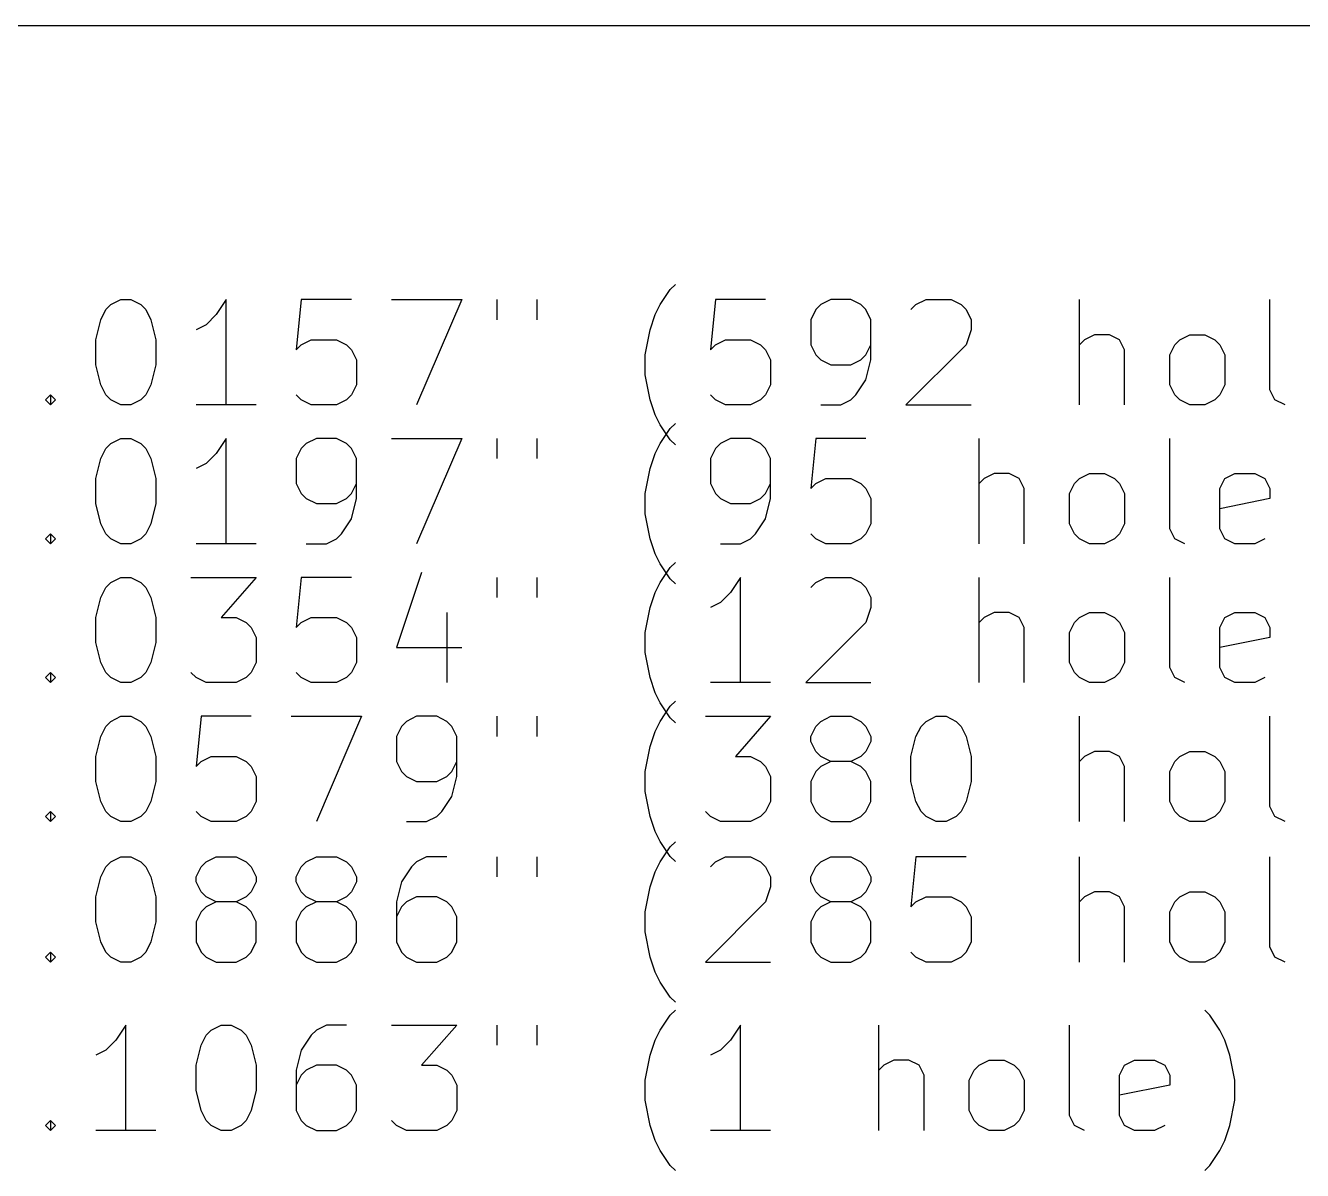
# Model space of a CAD drawing. Extents: x -0.1 to 15.2, y -5.9 to 0.
# Drawn here: x 0.875 to 1.83, y -5.897 to -5.041 of the extents above; entities that cross this region are included whole.
import ezdxf

# ---------------------------------------------------------------- set-up
doc = ezdxf.new("R2010")
doc.units = 0
doc.header["$MEASUREMENT"] = 0
doc.layers.add('BLACK', color=7, linetype='CONTINUOUS')

msp = doc.modelspace()

# ---------------------------------------------------------------- linework, layer by layer
at = {"layer": 'BLACK', "linetype": 'CONTINUOUS'}
for p, q in [((0.119291, -5.04055), (15.076, -5.04055)), ((1.34988, -5.24941), (1.35738, -5.23816)), ((1.35738, -5.23816), (1.36113, -5.23441)), ((0.935179, -5.25316), (0.938929, -5.24941)), ((0.938929, -5.24941), (0.946428, -5.24566)), ((0.946428, -5.24566), (0.953927, -5.24566)), ((0.953927, -5.24566), (0.961426, -5.24941)), ((0.961426, -5.24941), (0.965176, -5.25316)), ((1.02517, -5.24566), (1.01767, -5.25691)), ((1.02517, -5.3244), (1.02517, -5.24566)), ((1.08141, -5.24566), (1.07766, -5.28316)), ((1.11891, -5.24566), (1.08141, -5.24566)), ((1.1489, -5.24566), (1.2014, -5.24566)), ((1.2014, -5.24566), (1.16765, -5.3244)), ((1.22764, -5.24566), (1.22764, -5.26066)), ((1.25764, -5.24566), (1.25764, -5.26066)), ((1.34613, -5.25691), (1.34988, -5.24941)), ((1.39112, -5.24566), (1.38737, -5.28316)), ((1.42862, -5.24566), (1.39112, -5.24566)), ((1.46986, -5.24941), (1.46611, -5.25316)), ((1.47736, -5.24566), (1.46986, -5.24941)), ((1.49236, -5.24566), (1.47736, -5.24566)), ((1.49986, -5.24941), (1.49236, -5.24566)), ((1.50361, -5.25316), (1.49986, -5.24941)), ((1.53735, -5.25316), (1.5411, -5.24941)), ((1.5411, -5.24941), (1.5486, -5.24566)), ((1.5486, -5.24566), (1.56735, -5.24566)), ((1.56735, -5.24566), (1.57485, -5.24941)), ((1.57485, -5.24941), (1.5786, -5.25316)), ((1.66334, -5.3244), (1.66334, -5.24566)), ((1.80582, -5.31315), (1.80582, -5.24566)), ((0.92768, -5.27566), (0.93143, -5.26066)), ((0.93143, -5.26066), (0.935179, -5.25316)), ((0.965176, -5.25316), (0.968925, -5.26066)), ((0.968925, -5.26066), (0.972675, -5.27566)), ((1.01767, -5.25691), (1.01017, -5.26441)), ((1.34238, -5.26816), (1.34613, -5.25691)), ((1.46611, -5.25316), (1.46236, -5.26066)), ((1.46236, -5.26066), (1.46236, -5.27941)), ((1.50736, -5.26066), (1.50361, -5.25316)), ((1.50736, -5.29065), (1.50736, -5.26066)), ((1.5786, -5.25316), (1.58235, -5.26066)), ((1.58235, -5.26066), (1.58235, -5.26816)), ((1.01017, -5.26441), (1.00267, -5.26816)), ((1.33863, -5.2869), (1.34238, -5.26816)), ((1.58235, -5.26816), (1.5786, -5.27941)), ((0.92768, -5.2944), (0.92768, -5.27566)), ((0.972675, -5.27566), (0.972675, -5.2944)), ((1.07766, -5.28316), (1.08141, -5.27941)), ((1.08141, -5.27941), (1.08891, -5.27566)), ((1.08891, -5.27566), (1.10766, -5.27566)), ((1.10766, -5.27566), (1.11516, -5.27941)), ((1.11516, -5.27941), (1.11891, -5.28316)), ((1.38737, -5.28316), (1.39112, -5.27941)), ((1.39112, -5.27941), (1.39862, -5.27566)), ((1.39862, -5.27566), (1.41737, -5.27566)), ((1.41737, -5.27566), (1.42487, -5.27941)), ((1.42487, -5.27941), (1.42862, -5.28316)), ((1.46236, -5.27941), (1.46611, -5.2869)), ((1.50361, -5.2869), (1.50736, -5.27941)), ((1.5786, -5.27941), (1.5336, -5.3244)), ((1.66709, -5.27566), (1.66334, -5.27941)), ((1.67459, -5.27191), (1.66709, -5.27566)), ((1.68584, -5.27191), (1.67459, -5.27191)), ((1.69333, -5.27566), (1.68584, -5.27191)), ((1.69708, -5.28316), (1.69333, -5.27566)), ((1.73083, -5.2869), (1.73458, -5.27941)), ((1.73458, -5.27941), (1.73833, -5.27566)), ((1.73833, -5.27566), (1.74583, -5.27191)), ((1.74583, -5.27191), (1.75708, -5.27191)), ((1.75708, -5.27191), (1.76458, -5.27566)), ((1.76458, -5.27566), (1.76833, -5.27941)), ((1.76833, -5.27941), (1.77207, -5.2869)), ((1.11891, -5.28316), (1.12266, -5.29065)), ((1.33863, -5.3019), (1.33863, -5.2869)), ((1.42862, -5.28316), (1.43237, -5.29065)), ((1.46611, -5.2869), (1.46986, -5.29065)), ((1.49986, -5.29065), (1.50361, -5.2869)), ((1.69708, -5.3244), (1.69708, -5.28316)), ((1.73083, -5.3094), (1.73083, -5.2869)), ((1.77207, -5.2869), (1.77207, -5.3094)), ((0.93143, -5.3094), (0.92768, -5.2944)), ((0.972675, -5.2944), (0.968925, -5.3094)), ((1.12266, -5.29065), (1.12266, -5.3094)), ((1.43237, -5.29065), (1.43237, -5.3094)), ((1.46986, -5.29065), (1.47736, -5.2944)), ((1.47736, -5.2944), (1.49236, -5.2944)), ((1.49236, -5.2944), (1.49986, -5.29065)), ((1.50361, -5.30565), (1.50736, -5.29065)), ((1.34238, -5.32065), (1.33863, -5.3019)), ((1.49611, -5.3169), (1.50361, -5.30565)), ((0.890185, -5.32065), (0.893935, -5.3169)), ((0.893935, -5.3169), (0.897684, -5.32065)), ((0.893935, -5.3169), (0.893935, -5.3244)), ((0.935179, -5.3169), (0.93143, -5.3094)), ((0.938929, -5.32065), (0.935179, -5.3169)), ((0.965176, -5.3169), (0.961426, -5.32065)), ((0.968925, -5.3094), (0.965176, -5.3169)), ((1.08141, -5.32065), (1.07766, -5.3169)), ((1.11891, -5.3169), (1.11516, -5.32065)), ((1.12266, -5.3094), (1.11891, -5.3169)), ((1.39112, -5.32065), (1.38737, -5.3169)), ((1.42862, -5.3169), (1.42487, -5.32065)), ((1.43237, -5.3094), (1.42862, -5.3169)), ((1.49236, -5.32065), (1.49611, -5.3169)), ((1.73458, -5.3169), (1.73083, -5.3094)), ((1.73833, -5.32065), (1.73458, -5.3169)), ((1.76833, -5.3169), (1.76458, -5.32065)), ((1.77207, -5.3094), (1.76833, -5.3169)), ((1.80957, -5.32065), (1.80582, -5.31315)), ((0.893935, -5.3244), (0.890185, -5.32065)), ((0.897684, -5.32065), (0.893935, -5.3244)), ((0.946428, -5.3244), (0.938929, -5.32065)), ((0.953927, -5.3244), (0.946428, -5.3244)), ((0.961426, -5.32065), (0.953927, -5.3244)), ((1.04767, -5.3244), (1.00267, -5.3244)), ((1.08891, -5.3244), (1.08141, -5.32065)), ((1.10766, -5.3244), (1.08891, -5.3244)), ((1.11516, -5.32065), (1.10766, -5.3244)), ((1.34613, -5.3319), (1.34238, -5.32065)), ((1.39862, -5.3244), (1.39112, -5.32065)), ((1.41737, -5.3244), (1.39862, -5.3244)), ((1.42487, -5.32065), (1.41737, -5.3244)), ((1.46986, -5.3244), (1.48486, -5.3244)), ((1.48486, -5.3244), (1.49236, -5.32065)), ((1.5336, -5.3244), (1.58235, -5.3244)), ((1.74583, -5.3244), (1.73833, -5.32065)), ((1.75708, -5.3244), (1.74583, -5.3244)), ((1.76458, -5.32065), (1.75708, -5.3244)), ((1.81707, -5.3244), (1.80957, -5.32065)), ((1.34988, -5.3394), (1.34613, -5.3319)), ((1.35738, -5.35065), (1.34988, -5.3394)), ((1.34988, -5.35335), (1.35738, -5.3421)), ((1.35738, -5.3421), (1.36113, -5.33835)), ((0.93143, -5.3646), (0.935179, -5.3571)), ((0.935179, -5.3571), (0.938929, -5.35335)), ((0.938929, -5.35335), (0.946428, -5.3496)), ((0.946428, -5.3496), (0.953927, -5.3496)), ((0.953927, -5.3496), (0.961426, -5.35335)), ((0.961426, -5.35335), (0.965176, -5.3571)), ((0.965176, -5.3571), (0.968925, -5.3646)), ((1.02517, -5.3496), (1.01767, -5.36085)), ((1.02517, -5.42834), (1.02517, -5.3496)), ((1.08141, -5.3571), (1.07766, -5.3646)), ((1.08516, -5.35335), (1.08141, -5.3571)), ((1.09266, -5.3496), (1.08516, -5.35335)), ((1.10766, -5.3496), (1.09266, -5.3496)), ((1.11516, -5.35335), (1.10766, -5.3496)), ((1.11891, -5.3571), (1.11516, -5.35335)), ((1.12266, -5.3646), (1.11891, -5.3571)), ((1.1489, -5.3496), (1.2014, -5.3496)), ((1.2014, -5.3496), (1.16765, -5.42834)), ((1.22764, -5.3496), (1.22764, -5.3646)), ((1.25764, -5.3496), (1.25764, -5.3646)), ((1.34613, -5.36085), (1.34988, -5.35335)), ((1.36113, -5.3544), (1.35738, -5.35065)), ((1.39112, -5.3571), (1.38737, -5.3646)), ((1.39487, -5.35335), (1.39112, -5.3571)), ((1.40237, -5.3496), (1.39487, -5.35335)), ((1.41737, -5.3496), (1.40237, -5.3496)), ((1.42487, -5.35335), (1.41737, -5.3496)), ((1.42862, -5.3571), (1.42487, -5.35335)), ((1.43237, -5.3646), (1.42862, -5.3571)), ((1.46611, -5.3496), (1.46236, -5.38709)), ((1.50361, -5.3496), (1.46611, -5.3496)), ((1.58835, -5.42834), (1.58835, -5.3496)), ((1.73083, -5.41709), (1.73083, -5.3496)), ((0.92768, -5.37959), (0.93143, -5.3646)), ((0.968925, -5.3646), (0.972675, -5.37959)), ((1.01767, -5.36085), (1.01017, -5.36834)), ((1.07766, -5.3646), (1.07766, -5.38334)), ((1.12266, -5.39459), (1.12266, -5.3646)), ((1.34238, -5.37209), (1.34613, -5.36085)), ((1.38737, -5.3646), (1.38737, -5.38334)), ((1.43237, -5.39459), (1.43237, -5.3646)), ((1.01017, -5.36834), (1.00267, -5.37209)), ((1.33863, -5.39084), (1.34238, -5.37209)), ((1.5996, -5.37584), (1.5921, -5.37959)), ((1.61084, -5.37584), (1.5996, -5.37584)), ((1.61834, -5.37959), (1.61084, -5.37584)), ((1.66334, -5.37959), (1.67084, -5.37584)), ((1.67084, -5.37584), (1.68209, -5.37584)), ((1.68209, -5.37584), (1.68959, -5.37959)), ((1.77207, -5.37959), (1.77957, -5.37584)), ((1.77957, -5.37584), (1.79457, -5.37584)), ((1.79457, -5.37584), (1.80207, -5.37959)), ((0.92768, -5.39834), (0.92768, -5.37959)), ((0.972675, -5.37959), (0.972675, -5.39834)), ((1.07766, -5.38334), (1.08141, -5.39084)), ((1.11891, -5.39084), (1.12266, -5.38334)), ((1.38737, -5.38334), (1.39112, -5.39084)), ((1.42862, -5.39084), (1.43237, -5.38334)), ((1.46236, -5.38709), (1.46611, -5.38334)), ((1.46611, -5.38334), (1.47361, -5.37959)), ((1.47361, -5.37959), (1.49236, -5.37959)), ((1.49236, -5.37959), (1.49986, -5.38334)), ((1.49986, -5.38334), (1.50361, -5.38709)), ((1.5921, -5.37959), (1.58835, -5.38334)), ((1.62209, -5.38709), (1.61834, -5.37959)), ((1.65584, -5.39084), (1.65959, -5.38334)), ((1.65959, -5.38334), (1.66334, -5.37959)), ((1.68959, -5.37959), (1.69333, -5.38334)), ((1.69333, -5.38334), (1.69708, -5.39084)), ((1.76833, -5.38709), (1.77207, -5.37959)), ((1.80207, -5.37959), (1.80582, -5.38709)), ((1.08141, -5.39084), (1.08516, -5.39459)), ((1.08516, -5.39459), (1.09266, -5.39834)), ((1.10766, -5.39834), (1.11516, -5.39459)), ((1.11516, -5.39459), (1.11891, -5.39084)), ((1.11891, -5.40959), (1.12266, -5.39459)), ((1.33863, -5.40584), (1.33863, -5.39084)), ((1.39112, -5.39084), (1.39487, -5.39459)), ((1.39487, -5.39459), (1.40237, -5.39834)), ((1.41737, -5.39834), (1.42487, -5.39459)), ((1.42487, -5.39459), (1.42862, -5.39084)), ((1.42862, -5.40959), (1.43237, -5.39459)), ((1.50361, -5.38709), (1.50736, -5.39459)), ((1.50736, -5.39459), (1.50736, -5.41334)), ((1.62209, -5.42834), (1.62209, -5.38709)), ((1.65584, -5.41334), (1.65584, -5.39084)), ((1.69708, -5.39084), (1.69708, -5.41334)), ((1.76833, -5.41709), (1.76833, -5.38709)), ((1.80582, -5.39459), (1.76833, -5.40209)), ((1.80582, -5.38709), (1.80582, -5.39459)), ((0.93143, -5.41334), (0.92768, -5.39834)), ((0.972675, -5.39834), (0.968925, -5.41334)), ((1.09266, -5.39834), (1.10766, -5.39834)), ((1.40237, -5.39834), (1.41737, -5.39834)), ((0.935179, -5.42084), (0.93143, -5.41334)), ((0.968925, -5.41334), (0.965176, -5.42084)), ((1.11141, -5.42084), (1.11891, -5.40959)), ((1.34238, -5.42459), (1.33863, -5.40584)), ((1.42112, -5.42084), (1.42862, -5.40959)), ((1.50736, -5.41334), (1.50361, -5.42084)), ((1.65959, -5.42084), (1.65584, -5.41334)), ((1.69708, -5.41334), (1.69333, -5.42084)), ((0.890185, -5.42459), (0.893935, -5.42084)), ((0.893935, -5.42084), (0.897684, -5.42459)), ((0.893935, -5.42084), (0.893935, -5.42834)), ((0.938929, -5.42459), (0.935179, -5.42084)), ((0.965176, -5.42084), (0.961426, -5.42459)), ((1.10766, -5.42459), (1.11141, -5.42084)), ((1.41737, -5.42459), (1.42112, -5.42084)), ((1.46611, -5.42459), (1.46236, -5.42084)), ((1.50361, -5.42084), (1.49986, -5.42459)), ((1.66334, -5.42459), (1.65959, -5.42084)), ((1.69333, -5.42084), (1.68959, -5.42459)), ((1.73458, -5.42459), (1.73083, -5.41709)), ((1.77207, -5.42459), (1.76833, -5.41709)), ((0.893935, -5.42834), (0.890185, -5.42459)), ((0.897684, -5.42459), (0.893935, -5.42834)), ((0.946428, -5.42834), (0.938929, -5.42459)), ((0.953927, -5.42834), (0.946428, -5.42834)), ((0.961426, -5.42459), (0.953927, -5.42834)), ((1.04767, -5.42834), (1.00267, -5.42834)), ((1.08516, -5.42834), (1.10016, -5.42834)), ((1.10016, -5.42834), (1.10766, -5.42459)), ((1.34613, -5.43584), (1.34238, -5.42459)), ((1.39487, -5.42834), (1.40987, -5.42834)), ((1.40987, -5.42834), (1.41737, -5.42459)), ((1.47361, -5.42834), (1.46611, -5.42459)), ((1.49236, -5.42834), (1.47361, -5.42834)), ((1.49986, -5.42459), (1.49236, -5.42834)), ((1.67084, -5.42834), (1.66334, -5.42459)), ((1.68209, -5.42834), (1.67084, -5.42834)), ((1.68959, -5.42459), (1.68209, -5.42834)), ((1.74208, -5.42834), (1.73458, -5.42459)), ((1.77957, -5.42834), (1.77207, -5.42459)), ((1.79457, -5.42834), (1.77957, -5.42834)), ((1.80207, -5.42459), (1.79457, -5.42834)), ((1.34988, -5.44334), (1.34613, -5.43584)), ((1.35738, -5.44603), (1.36113, -5.44229)), ((1.1714, -5.44978), (1.15265, -5.50603)), ((1.35738, -5.45458), (1.34988, -5.44334)), ((1.34988, -5.45728), (1.35738, -5.44603)), ((0.93143, -5.46853), (0.935179, -5.46103)), ((0.935179, -5.46103), (0.938929, -5.45728)), ((0.938929, -5.45728), (0.946428, -5.45353)), ((0.946428, -5.45353), (0.953927, -5.45353)), ((0.953927, -5.45353), (0.961426, -5.45728)), ((0.961426, -5.45728), (0.965176, -5.46103)), ((0.965176, -5.46103), (0.968925, -5.46853)), ((0.998921, -5.45353), (1.04767, -5.45353)), ((1.04767, -5.45353), (1.02142, -5.48353)), ((1.08141, -5.45353), (1.07766, -5.49103)), ((1.11891, -5.45353), (1.08141, -5.45353)), ((1.22764, -5.45353), (1.22764, -5.46853)), ((1.25764, -5.45353), (1.25764, -5.46853)), ((1.34613, -5.46478), (1.34988, -5.45728)), ((1.36113, -5.45833), (1.35738, -5.45458)), ((1.40987, -5.45353), (1.40237, -5.46478)), ((1.40987, -5.53227), (1.40987, -5.45353)), ((1.46236, -5.46103), (1.46611, -5.45728)), ((1.46611, -5.45728), (1.47361, -5.45353)), ((1.47361, -5.45353), (1.49236, -5.45353)), ((1.49236, -5.45353), (1.49986, -5.45728)), ((1.49986, -5.45728), (1.50361, -5.46103)), ((1.50361, -5.46103), (1.50736, -5.46853)), ((1.58835, -5.53227), (1.58835, -5.45353)), ((1.73083, -5.52103), (1.73083, -5.45353)), ((0.92768, -5.48353), (0.93143, -5.46853)), ((0.968925, -5.46853), (0.972675, -5.48353)), ((1.34238, -5.47603), (1.34613, -5.46478)), ((1.40237, -5.46478), (1.39487, -5.47228)), ((1.50736, -5.46853), (1.50736, -5.47603)), ((1.19015, -5.47978), (1.19015, -5.53227)), ((1.33863, -5.49478), (1.34238, -5.47603)), ((1.39487, -5.47228), (1.38737, -5.47603)), ((1.50736, -5.47603), (1.50361, -5.48728)), ((1.5996, -5.47978), (1.5921, -5.48353)), ((1.61084, -5.47978), (1.5996, -5.47978)), ((1.61834, -5.48353), (1.61084, -5.47978)), ((1.66334, -5.48353), (1.67084, -5.47978)), ((1.67084, -5.47978), (1.68209, -5.47978)), ((1.68209, -5.47978), (1.68959, -5.48353)), ((1.77207, -5.48353), (1.77957, -5.47978)), ((1.77957, -5.47978), (1.79457, -5.47978)), ((1.79457, -5.47978), (1.80207, -5.48353)), ((0.92768, -5.50228), (0.92768, -5.48353)), ((0.972675, -5.48353), (0.972675, -5.50228)), ((1.02142, -5.48353), (1.03267, -5.48353)), ((1.03267, -5.48353), (1.04017, -5.48728)), ((1.04017, -5.48728), (1.04392, -5.49103)), ((1.07766, -5.49103), (1.08141, -5.48728)), ((1.08141, -5.48728), (1.08891, -5.48353)), ((1.08891, -5.48353), (1.10766, -5.48353)), ((1.10766, -5.48353), (1.11516, -5.48728)), ((1.11516, -5.48728), (1.11891, -5.49103)), ((1.50361, -5.48728), (1.45861, -5.53227)), ((1.5921, -5.48353), (1.58835, -5.48728)), ((1.62209, -5.49103), (1.61834, -5.48353)), ((1.65584, -5.49478), (1.65959, -5.48728)), ((1.65959, -5.48728), (1.66334, -5.48353)), ((1.68959, -5.48353), (1.69333, -5.48728)), ((1.69333, -5.48728), (1.69708, -5.49478)), ((1.76833, -5.49103), (1.77207, -5.48353)), ((1.80207, -5.48353), (1.80582, -5.49103)), ((1.04392, -5.49103), (1.04767, -5.49853)), ((1.04767, -5.49853), (1.04767, -5.51728)), ((1.11891, -5.49103), (1.12266, -5.49853)), ((1.12266, -5.49853), (1.12266, -5.51728)), ((1.33863, -5.50978), (1.33863, -5.49478)), ((1.62209, -5.53227), (1.62209, -5.49103)), ((1.65584, -5.51728), (1.65584, -5.49478)), ((1.69708, -5.49478), (1.69708, -5.51728)), ((1.76833, -5.52103), (1.76833, -5.49103)), ((1.80582, -5.49853), (1.76833, -5.50603)), ((1.80582, -5.49103), (1.80582, -5.49853)), ((0.93143, -5.51728), (0.92768, -5.50228)), ((0.972675, -5.50228), (0.968925, -5.51728)), ((1.15265, -5.50603), (1.2014, -5.50603)), ((1.34238, -5.52852), (1.33863, -5.50978)), ((0.935179, -5.52477), (0.93143, -5.51728)), ((0.968925, -5.51728), (0.965176, -5.52477)), ((1.04767, -5.51728), (1.04392, -5.52477)), ((1.12266, -5.51728), (1.11891, -5.52477)), ((1.65959, -5.52477), (1.65584, -5.51728)), ((1.69708, -5.51728), (1.69333, -5.52477)), ((0.890185, -5.52852), (0.893935, -5.52477)), ((0.893935, -5.53227), (0.890185, -5.52852)), ((0.893935, -5.52477), (0.897684, -5.52852)), ((0.893935, -5.52477), (0.893935, -5.53227)), ((0.897684, -5.52852), (0.893935, -5.53227)), ((0.938929, -5.52852), (0.935179, -5.52477)), ((0.946428, -5.53227), (0.938929, -5.52852)), ((0.961426, -5.52852), (0.953927, -5.53227)), ((0.965176, -5.52477), (0.961426, -5.52852)), ((1.00267, -5.52852), (0.998921, -5.52477)), ((1.01017, -5.53227), (1.00267, -5.52852)), ((1.04017, -5.52852), (1.03267, -5.53227)), ((1.04392, -5.52477), (1.04017, -5.52852)), ((1.08141, -5.52852), (1.07766, -5.52477)), ((1.08891, -5.53227), (1.08141, -5.52852)), ((1.11516, -5.52852), (1.10766, -5.53227)), ((1.11891, -5.52477), (1.11516, -5.52852)), ((1.34613, -5.53977), (1.34238, -5.52852)), ((1.66334, -5.52852), (1.65959, -5.52477)), ((1.67084, -5.53227), (1.66334, -5.52852)), ((1.68959, -5.52852), (1.68209, -5.53227)), ((1.69333, -5.52477), (1.68959, -5.52852)), ((1.73458, -5.52852), (1.73083, -5.52103)), ((1.74208, -5.53227), (1.73458, -5.52852)), ((1.77207, -5.52852), (1.76833, -5.52103)), ((1.77957, -5.53227), (1.77207, -5.52852)), ((1.80207, -5.52852), (1.79457, -5.53227)), ((0.953927, -5.53227), (0.946428, -5.53227)), ((1.03267, -5.53227), (1.01017, -5.53227)), ((1.10766, -5.53227), (1.08891, -5.53227)), ((1.43237, -5.53227), (1.38737, -5.53227)), ((1.45861, -5.53227), (1.50736, -5.53227)), ((1.68209, -5.53227), (1.67084, -5.53227)), ((1.79457, -5.53227), (1.77957, -5.53227)), ((1.34988, -5.54727), (1.34613, -5.53977)), ((1.35738, -5.55852), (1.34988, -5.54727)), ((1.35738, -5.54997), (1.36113, -5.54622)), ((0.938929, -5.56122), (0.946428, -5.55747)), ((0.946428, -5.55747), (0.953927, -5.55747)), ((0.953927, -5.55747), (0.961426, -5.56122)), ((1.00642, -5.55747), (1.00267, -5.59497)), ((1.04392, -5.55747), (1.00642, -5.55747)), ((1.07391, -5.55747), (1.12641, -5.55747)), ((1.12641, -5.55747), (1.09266, -5.63621)), ((1.16765, -5.55747), (1.16015, -5.56122)), ((1.18265, -5.55747), (1.16765, -5.55747)), ((1.19015, -5.56122), (1.18265, -5.55747)), ((1.22764, -5.55747), (1.22764, -5.57247)), ((1.25764, -5.55747), (1.25764, -5.57247)), ((1.34988, -5.56122), (1.35738, -5.54997)), ((1.38362, -5.55747), (1.43237, -5.55747)), ((1.43237, -5.55747), (1.40612, -5.58747)), ((1.46986, -5.56122), (1.47736, -5.55747)), ((1.47736, -5.55747), (1.49236, -5.55747)), ((1.49236, -5.55747), (1.49986, -5.56122)), ((1.5486, -5.56122), (1.5561, -5.55747)), ((1.5561, -5.55747), (1.5636, -5.55747)), ((1.5636, -5.55747), (1.5711, -5.56122)), ((1.66334, -5.63621), (1.66334, -5.55747)), ((1.80582, -5.62496), (1.80582, -5.55747)), ((0.93143, -5.57247), (0.935179, -5.56497)), ((0.935179, -5.56497), (0.938929, -5.56122)), ((0.961426, -5.56122), (0.965176, -5.56497)), ((0.965176, -5.56497), (0.968925, -5.57247)), ((1.1564, -5.56497), (1.15265, -5.57247)), ((1.16015, -5.56122), (1.1564, -5.56497)), ((1.1939, -5.56497), (1.19015, -5.56122)), ((1.19765, -5.57247), (1.1939, -5.56497)), ((1.34613, -5.56872), (1.34988, -5.56122)), ((1.36113, -5.56227), (1.35738, -5.55852)), ((1.46236, -5.57247), (1.46611, -5.56497)), ((1.46611, -5.56497), (1.46986, -5.56122)), ((1.49986, -5.56122), (1.50361, -5.56497)), ((1.50361, -5.56497), (1.50736, -5.57247)), ((1.5411, -5.57247), (1.54485, -5.56497)), ((1.54485, -5.56497), (1.5486, -5.56122)), ((1.5711, -5.56122), (1.57485, -5.56497)), ((1.57485, -5.56497), (1.5786, -5.57247)), ((0.92768, -5.58747), (0.93143, -5.57247)), ((0.968925, -5.57247), (0.972675, -5.58747)), ((1.15265, -5.57247), (1.15265, -5.59122)), ((1.19765, -5.60247), (1.19765, -5.57247)), ((1.34238, -5.57997), (1.34613, -5.56872)), ((1.46236, -5.57622), (1.46236, -5.57247)), ((1.46611, -5.58372), (1.46236, -5.57622)), ((1.50736, -5.57622), (1.50361, -5.58372)), ((1.50736, -5.57247), (1.50736, -5.57622)), ((1.53735, -5.58747), (1.5411, -5.57247)), ((1.5786, -5.57247), (1.58235, -5.58747)), ((1.33863, -5.59872), (1.34238, -5.57997)), ((1.46986, -5.58747), (1.46611, -5.58372)), ((1.50361, -5.58372), (1.49986, -5.58747)), ((1.67459, -5.58372), (1.66709, -5.58747)), ((1.68584, -5.58372), (1.67459, -5.58372)), ((1.69333, -5.58747), (1.68584, -5.58372)), ((1.73833, -5.58747), (1.74583, -5.58372)), ((1.74583, -5.58372), (1.75708, -5.58372)), ((1.75708, -5.58372), (1.76458, -5.58747)), ((0.92768, -5.60621), (0.92768, -5.58747)), ((0.972675, -5.58747), (0.972675, -5.60621)), ((1.00267, -5.59497), (1.00642, -5.59122)), ((1.00642, -5.59122), (1.01392, -5.58747)), ((1.01392, -5.58747), (1.03267, -5.58747)), ((1.03267, -5.58747), (1.04017, -5.59122)), ((1.04017, -5.59122), (1.04392, -5.59497)), ((1.04392, -5.59497), (1.04767, -5.60247)), ((1.15265, -5.59122), (1.1564, -5.59872)), ((1.1939, -5.59872), (1.19765, -5.59122)), ((1.40612, -5.58747), (1.41737, -5.58747)), ((1.41737, -5.58747), (1.42487, -5.59122)), ((1.42487, -5.59122), (1.42862, -5.59497)), ((1.42862, -5.59497), (1.43237, -5.60247)), ((1.46986, -5.59497), (1.46611, -5.59872)), ((1.47736, -5.59122), (1.46986, -5.58747)), ((1.47736, -5.59122), (1.46986, -5.59497)), ((1.49236, -5.59122), (1.47736, -5.59122)), ((1.49986, -5.58747), (1.49236, -5.59122)), ((1.49986, -5.59497), (1.49236, -5.59122)), ((1.50361, -5.59872), (1.49986, -5.59497)), ((1.53735, -5.60621), (1.53735, -5.58747)), ((1.58235, -5.58747), (1.58235, -5.60621)), ((1.66709, -5.58747), (1.66334, -5.59122)), ((1.69708, -5.59497), (1.69333, -5.58747)), ((1.69708, -5.63621), (1.69708, -5.59497)), ((1.73083, -5.59872), (1.73458, -5.59122)), ((1.73458, -5.59122), (1.73833, -5.58747)), ((1.76458, -5.58747), (1.76833, -5.59122)), ((1.76833, -5.59122), (1.77207, -5.59872)), ((1.04767, -5.60247), (1.04767, -5.62121)), ((1.1564, -5.59872), (1.16015, -5.60247)), ((1.16015, -5.60247), (1.16765, -5.60621)), ((1.18265, -5.60621), (1.19015, -5.60247)), ((1.19015, -5.60247), (1.1939, -5.59872)), ((1.1939, -5.61746), (1.19765, -5.60247)), ((1.33863, -5.61371), (1.33863, -5.59872)), ((1.43237, -5.60247), (1.43237, -5.62121)), ((1.46611, -5.59872), (1.46236, -5.60621)), ((1.50736, -5.60621), (1.50361, -5.59872)), ((1.73083, -5.62121), (1.73083, -5.59872)), ((1.77207, -5.59872), (1.77207, -5.62121)), ((0.93143, -5.62121), (0.92768, -5.60621)), ((0.972675, -5.60621), (0.968925, -5.62121)), ((1.16765, -5.60621), (1.18265, -5.60621)), ((1.34238, -5.63246), (1.33863, -5.61371)), ((1.46236, -5.60621), (1.46236, -5.62121)), ((1.50736, -5.62121), (1.50736, -5.60621)), ((1.5411, -5.62121), (1.53735, -5.60621)), ((1.58235, -5.60621), (1.5786, -5.62121)), ((0.935179, -5.62871), (0.93143, -5.62121)), ((0.968925, -5.62121), (0.965176, -5.62871)), ((1.04767, -5.62121), (1.04392, -5.62871)), ((1.1864, -5.62871), (1.1939, -5.61746)), ((1.43237, -5.62121), (1.42862, -5.62871)), ((1.46236, -5.62121), (1.46611, -5.62871)), ((1.50361, -5.62871), (1.50736, -5.62121)), ((1.54485, -5.62871), (1.5411, -5.62121)), ((1.5786, -5.62121), (1.57485, -5.62871)), ((1.73458, -5.62871), (1.73083, -5.62121)), ((1.77207, -5.62121), (1.76833, -5.62871)), ((0.890185, -5.63246), (0.893935, -5.62871)), ((0.893935, -5.63621), (0.890185, -5.63246)), ((0.893935, -5.62871), (0.897684, -5.63246)), ((0.893935, -5.62871), (0.893935, -5.63621)), ((0.897684, -5.63246), (0.893935, -5.63621)), ((0.938929, -5.63246), (0.935179, -5.62871)), ((0.946428, -5.63621), (0.938929, -5.63246)), ((0.961426, -5.63246), (0.953927, -5.63621)), ((0.965176, -5.62871), (0.961426, -5.63246)), ((1.00642, -5.63246), (1.00267, -5.62871)), ((1.01392, -5.63621), (1.00642, -5.63246)), ((1.04017, -5.63246), (1.03267, -5.63621)), ((1.04392, -5.62871), (1.04017, -5.63246)), ((1.17515, -5.63621), (1.18265, -5.63246)), ((1.18265, -5.63246), (1.1864, -5.62871)), ((1.34613, -5.64371), (1.34238, -5.63246)), ((1.38737, -5.63246), (1.38362, -5.62871)), ((1.39487, -5.63621), (1.38737, -5.63246)), ((1.42487, -5.63246), (1.41737, -5.63621)), ((1.42862, -5.62871), (1.42487, -5.63246)), ((1.46611, -5.62871), (1.46986, -5.63246)), ((1.46986, -5.63246), (1.47736, -5.63621)), ((1.49236, -5.63621), (1.49986, -5.63246)), ((1.49986, -5.63246), (1.50361, -5.62871)), ((1.5486, -5.63246), (1.54485, -5.62871)), ((1.5561, -5.63621), (1.5486, -5.63246)), ((1.5711, -5.63246), (1.5636, -5.63621)), ((1.57485, -5.62871), (1.5711, -5.63246)), ((1.73833, -5.63246), (1.73458, -5.62871)), ((1.74583, -5.63621), (1.73833, -5.63246)), ((1.76458, -5.63246), (1.75708, -5.63621)), ((1.76833, -5.62871), (1.76458, -5.63246)), ((1.80957, -5.63246), (1.80582, -5.62496)), ((1.81707, -5.63621), (1.80957, -5.63246)), ((0.953927, -5.63621), (0.946428, -5.63621)), ((1.03267, -5.63621), (1.01392, -5.63621)), ((1.16015, -5.63621), (1.17515, -5.63621)), ((1.41737, -5.63621), (1.39487, -5.63621)), ((1.47736, -5.63621), (1.49236, -5.63621)), ((1.5636, -5.63621), (1.5561, -5.63621)), ((1.75708, -5.63621), (1.74583, -5.63621)), ((1.34988, -5.65121), (1.34613, -5.64371)), ((1.35738, -5.66246), (1.34988, -5.65121)), ((1.35738, -5.65509), (1.36113, -5.65134)), ((0.938929, -5.66634), (0.946428, -5.66259)), ((0.946428, -5.66259), (0.953927, -5.66259)), ((0.953927, -5.66259), (0.961426, -5.66634)), ((1.01017, -5.66634), (1.01767, -5.66259)), ((1.01767, -5.66259), (1.03267, -5.66259)), ((1.03267, -5.66259), (1.04017, -5.66634)), ((1.08516, -5.66634), (1.09266, -5.66259)), ((1.09266, -5.66259), (1.10766, -5.66259)), ((1.10766, -5.66259), (1.11516, -5.66634)), ((1.17515, -5.66259), (1.16765, -5.66634)), ((1.19015, -5.66259), (1.17515, -5.66259)), ((1.22764, -5.66259), (1.22764, -5.67759)), ((1.25764, -5.66259), (1.25764, -5.67759)), ((1.34988, -5.66634), (1.35738, -5.65509)), ((1.36113, -5.66621), (1.35738, -5.66246)), ((1.39112, -5.66634), (1.39862, -5.66259)), ((1.39862, -5.66259), (1.41737, -5.66259)), ((1.41737, -5.66259), (1.42487, -5.66634)), ((1.46986, -5.66634), (1.47736, -5.66259)), ((1.47736, -5.66259), (1.49236, -5.66259)), ((1.49236, -5.66259), (1.49986, -5.66634)), ((1.5411, -5.66259), (1.53735, -5.70008)), ((1.5786, -5.66259), (1.5411, -5.66259)), ((1.66334, -5.74133), (1.66334, -5.66259)), ((1.80582, -5.73008), (1.80582, -5.66259)), ((0.93143, -5.67759), (0.935179, -5.67009)), ((0.935179, -5.67009), (0.938929, -5.66634)), ((0.961426, -5.66634), (0.965176, -5.67009)), ((0.965176, -5.67009), (0.968925, -5.67759)), ((1.00267, -5.67759), (1.00642, -5.67009)), ((1.00642, -5.67009), (1.01017, -5.66634)), ((1.04017, -5.66634), (1.04392, -5.67009)), ((1.04392, -5.67009), (1.04767, -5.67759)), ((1.07766, -5.67759), (1.08141, -5.67009)), ((1.08141, -5.67009), (1.08516, -5.66634)), ((1.11516, -5.66634), (1.11891, -5.67009)), ((1.11891, -5.67009), (1.12266, -5.67759)), ((1.1639, -5.67009), (1.1564, -5.68134)), ((1.16765, -5.66634), (1.1639, -5.67009)), ((1.34613, -5.67384), (1.34988, -5.66634)), ((1.38737, -5.67009), (1.39112, -5.66634)), ((1.42487, -5.66634), (1.42862, -5.67009)), ((1.42862, -5.67009), (1.43237, -5.67759)), ((1.46236, -5.67759), (1.46611, -5.67009)), ((1.46611, -5.67009), (1.46986, -5.66634)), ((1.49986, -5.66634), (1.50361, -5.67009)), ((1.50361, -5.67009), (1.50736, -5.67759)), ((0.92768, -5.69259), (0.93143, -5.67759)), ((0.968925, -5.67759), (0.972675, -5.69259)), ((1.00267, -5.68134), (1.00267, -5.67759)), ((1.00642, -5.68884), (1.00267, -5.68134)), ((1.04767, -5.68134), (1.04392, -5.68884)), ((1.04767, -5.67759), (1.04767, -5.68134)), ((1.07766, -5.68134), (1.07766, -5.67759)), ((1.08141, -5.68884), (1.07766, -5.68134)), ((1.12266, -5.68134), (1.11891, -5.68884)), ((1.12266, -5.67759), (1.12266, -5.68134)), ((1.1564, -5.68134), (1.15265, -5.69633)), ((1.34238, -5.68509), (1.34613, -5.67384)), ((1.43237, -5.67759), (1.43237, -5.68509)), ((1.46236, -5.68134), (1.46236, -5.67759)), ((1.46611, -5.68884), (1.46236, -5.68134)), ((1.50736, -5.68134), (1.50361, -5.68884)), ((1.50736, -5.67759), (1.50736, -5.68134)), ((1.01017, -5.69259), (1.00642, -5.68884)), ((1.04392, -5.68884), (1.04017, -5.69259)), ((1.08516, -5.69259), (1.08141, -5.68884)), ((1.11891, -5.68884), (1.11516, -5.69259)), ((1.33863, -5.70383), (1.34238, -5.68509)), ((1.43237, -5.68509), (1.42862, -5.69633)), ((1.46986, -5.69259), (1.46611, -5.68884)), ((1.50361, -5.68884), (1.49986, -5.69259)), ((1.67459, -5.68884), (1.66709, -5.69259)), ((1.68584, -5.68884), (1.67459, -5.68884)), ((1.69333, -5.69259), (1.68584, -5.68884)), ((1.73833, -5.69259), (1.74583, -5.68884)), ((1.74583, -5.68884), (1.75708, -5.68884)), ((1.75708, -5.68884), (1.76458, -5.69259)), ((0.92768, -5.71133), (0.92768, -5.69259)), ((0.972675, -5.69259), (0.972675, -5.71133)), ((1.01017, -5.70008), (1.00642, -5.70383)), ((1.01767, -5.69633), (1.01017, -5.69259)), ((1.01767, -5.69633), (1.01017, -5.70008)), ((1.03267, -5.69633), (1.01767, -5.69633)), ((1.04017, -5.69259), (1.03267, -5.69633)), ((1.04017, -5.70008), (1.03267, -5.69633)), ((1.04392, -5.70383), (1.04017, -5.70008)), ((1.08516, -5.70008), (1.08141, -5.70383)), ((1.09266, -5.69633), (1.08516, -5.69259)), ((1.09266, -5.69633), (1.08516, -5.70008)), ((1.10766, -5.69633), (1.09266, -5.69633)), ((1.11516, -5.69259), (1.10766, -5.69633)), ((1.11516, -5.70008), (1.10766, -5.69633)), ((1.11891, -5.70383), (1.11516, -5.70008)), ((1.15265, -5.69633), (1.15265, -5.72633)), ((1.1564, -5.70008), (1.15265, -5.70758)), ((1.16015, -5.69633), (1.1564, -5.70008)), ((1.16765, -5.69259), (1.16015, -5.69633)), ((1.18265, -5.69259), (1.16765, -5.69259)), ((1.19015, -5.69633), (1.18265, -5.69259)), ((1.1939, -5.70008), (1.19015, -5.69633)), ((1.19765, -5.70758), (1.1939, -5.70008)), ((1.42862, -5.69633), (1.38362, -5.74133)), ((1.46986, -5.70008), (1.46611, -5.70383)), ((1.47736, -5.69633), (1.46986, -5.69259)), ((1.47736, -5.69633), (1.46986, -5.70008)), ((1.49236, -5.69633), (1.47736, -5.69633)), ((1.49986, -5.69259), (1.49236, -5.69633)), ((1.49986, -5.70008), (1.49236, -5.69633)), ((1.50361, -5.70383), (1.49986, -5.70008)), ((1.53735, -5.70008), (1.5411, -5.69633)), ((1.5411, -5.69633), (1.5486, -5.69259)), ((1.5486, -5.69259), (1.56735, -5.69259)), ((1.56735, -5.69259), (1.57485, -5.69633)), ((1.57485, -5.69633), (1.5786, -5.70008)), ((1.5786, -5.70008), (1.58235, -5.70758)), ((1.66709, -5.69259), (1.66334, -5.69633)), ((1.69708, -5.70008), (1.69333, -5.69259)), ((1.69708, -5.74133), (1.69708, -5.70008)), ((1.73083, -5.70383), (1.73458, -5.69633)), ((1.73458, -5.69633), (1.73833, -5.69259)), ((1.76458, -5.69259), (1.76833, -5.69633)), ((1.76833, -5.69633), (1.77207, -5.70383)), ((1.00642, -5.70383), (1.00267, -5.71133)), ((1.04767, -5.71133), (1.04392, -5.70383)), ((1.08141, -5.70383), (1.07766, -5.71133)), ((1.12266, -5.71133), (1.11891, -5.70383)), ((1.19765, -5.72633), (1.19765, -5.70758)), ((1.33863, -5.71883), (1.33863, -5.70383)), ((1.46611, -5.70383), (1.46236, -5.71133)), ((1.50736, -5.71133), (1.50361, -5.70383)), ((1.58235, -5.70758), (1.58235, -5.72633)), ((1.73083, -5.72633), (1.73083, -5.70383)), ((1.77207, -5.70383), (1.77207, -5.72633)), ((0.93143, -5.72633), (0.92768, -5.71133)), ((0.972675, -5.71133), (0.968925, -5.72633)), ((1.00267, -5.71133), (1.00267, -5.72633)), ((1.04767, -5.72633), (1.04767, -5.71133)), ((1.07766, -5.71133), (1.07766, -5.72633)), ((1.12266, -5.72633), (1.12266, -5.71133)), ((1.34238, -5.73758), (1.33863, -5.71883)), ((1.46236, -5.71133), (1.46236, -5.72633)), ((1.50736, -5.72633), (1.50736, -5.71133)), ((0.935179, -5.73383), (0.93143, -5.72633)), ((0.968925, -5.72633), (0.965176, -5.73383)), ((1.00267, -5.72633), (1.00642, -5.73383)), ((1.04392, -5.73383), (1.04767, -5.72633)), ((1.07766, -5.72633), (1.08141, -5.73383)), ((1.11891, -5.73383), (1.12266, -5.72633)), ((1.15265, -5.72633), (1.1564, -5.73383)), ((1.1939, -5.73383), (1.19765, -5.72633)), ((1.46236, -5.72633), (1.46611, -5.73383)), ((1.50361, -5.73383), (1.50736, -5.72633)), ((1.58235, -5.72633), (1.5786, -5.73383)), ((1.73458, -5.73383), (1.73083, -5.72633)), ((1.77207, -5.72633), (1.76833, -5.73383)), ((0.890185, -5.73758), (0.893935, -5.73383)), ((0.893935, -5.74133), (0.890185, -5.73758)), ((0.893935, -5.73383), (0.897684, -5.73758)), ((0.893935, -5.73383), (0.893935, -5.74133)), ((0.897684, -5.73758), (0.893935, -5.74133)), ((0.938929, -5.73758), (0.935179, -5.73383)), ((0.946428, -5.74133), (0.938929, -5.73758)), ((0.961426, -5.73758), (0.953927, -5.74133)), ((0.965176, -5.73383), (0.961426, -5.73758)), ((1.00642, -5.73383), (1.01017, -5.73758)), ((1.01017, -5.73758), (1.01767, -5.74133)), ((1.03267, -5.74133), (1.04017, -5.73758)), ((1.04017, -5.73758), (1.04392, -5.73383)), ((1.08141, -5.73383), (1.08516, -5.73758)), ((1.08516, -5.73758), (1.09266, -5.74133)), ((1.10766, -5.74133), (1.11516, -5.73758)), ((1.11516, -5.73758), (1.11891, -5.73383)), ((1.1564, -5.73383), (1.16015, -5.73758)), ((1.16015, -5.73758), (1.16765, -5.74133)), ((1.18265, -5.74133), (1.19015, -5.73758)), ((1.19015, -5.73758), (1.1939, -5.73383)), ((1.34613, -5.74883), (1.34238, -5.73758)), ((1.46611, -5.73383), (1.46986, -5.73758)), ((1.46986, -5.73758), (1.47736, -5.74133)), ((1.49236, -5.74133), (1.49986, -5.73758)), ((1.49986, -5.73758), (1.50361, -5.73383)), ((1.5411, -5.73758), (1.53735, -5.73383)), ((1.5486, -5.74133), (1.5411, -5.73758)), ((1.57485, -5.73758), (1.56735, -5.74133)), ((1.5786, -5.73383), (1.57485, -5.73758)), ((1.73833, -5.73758), (1.73458, -5.73383)), ((1.74583, -5.74133), (1.73833, -5.73758)), ((1.76458, -5.73758), (1.75708, -5.74133)), ((1.76833, -5.73383), (1.76458, -5.73758)), ((1.80957, -5.73758), (1.80582, -5.73008)), ((1.81707, -5.74133), (1.80957, -5.73758)), ((0.953927, -5.74133), (0.946428, -5.74133)), ((1.01767, -5.74133), (1.03267, -5.74133)), ((1.09266, -5.74133), (1.10766, -5.74133)), ((1.16765, -5.74133), (1.18265, -5.74133)), ((1.38362, -5.74133), (1.43237, -5.74133)), ((1.47736, -5.74133), (1.49236, -5.74133)), ((1.56735, -5.74133), (1.5486, -5.74133)), ((1.75708, -5.74133), (1.74583, -5.74133)), ((1.34988, -5.75633), (1.34613, -5.74883)), ((1.35738, -5.76758), (1.34988, -5.75633)), ((1.36113, -5.77133), (1.35738, -5.76758)), ((1.34988, -5.79232), (1.35738, -5.78107)), ((1.35738, -5.78107), (1.36113, -5.77732)), ((1.76083, -5.78107), (1.75708, -5.77732)), ((1.76833, -5.79232), (1.76083, -5.78107)), ((0.950177, -5.78857), (0.942678, -5.79982)), ((0.950177, -5.86731), (0.950177, -5.78857)), ((1.00642, -5.80357), (1.01017, -5.79607)), ((1.01017, -5.79607), (1.01392, -5.79232)), ((1.01392, -5.79232), (1.02142, -5.78857)), ((1.02142, -5.78857), (1.02892, -5.78857)), ((1.02892, -5.78857), (1.03642, -5.79232)), ((1.03642, -5.79232), (1.04017, -5.79607)), ((1.04017, -5.79607), (1.04392, -5.80357)), ((1.08891, -5.79607), (1.08141, -5.80732)), ((1.09266, -5.79232), (1.08891, -5.79607)), ((1.10016, -5.78857), (1.09266, -5.79232)), ((1.11516, -5.78857), (1.10016, -5.78857)), ((1.1489, -5.78857), (1.19765, -5.78857)), ((1.19765, -5.78857), (1.1714, -5.81857)), ((1.22764, -5.78857), (1.22764, -5.80357)), ((1.25764, -5.78857), (1.25764, -5.80357)), ((1.34613, -5.79982), (1.34988, -5.79232)), ((1.40987, -5.78857), (1.40237, -5.79982)), ((1.40987, -5.86731), (1.40987, -5.78857)), ((1.51336, -5.86731), (1.51336, -5.78857)), ((1.65584, -5.85606), (1.65584, -5.78857)), ((1.77207, -5.79982), (1.76833, -5.79232)), ((0.942678, -5.79982), (0.935179, -5.80732)), ((1.00267, -5.81857), (1.00642, -5.80357)), ((1.04392, -5.80357), (1.04767, -5.81857)), ((1.34238, -5.81107), (1.34613, -5.79982)), ((1.40237, -5.79982), (1.39487, -5.80732)), ((1.77582, -5.81107), (1.77207, -5.79982)), ((0.935179, -5.80732), (0.92768, -5.81107)), ((1.08141, -5.80732), (1.07766, -5.82232)), ((1.33863, -5.82982), (1.34238, -5.81107)), ((1.39487, -5.80732), (1.38737, -5.81107)), ((1.52461, -5.81482), (1.51711, -5.81857)), ((1.53585, -5.81482), (1.52461, -5.81482)), ((1.54335, -5.81857), (1.53585, -5.81482)), ((1.58835, -5.81857), (1.59585, -5.81482)), ((1.59585, -5.81482), (1.6071, -5.81482)), ((1.6071, -5.81482), (1.61459, -5.81857)), ((1.69708, -5.81857), (1.70458, -5.81482)), ((1.70458, -5.81482), (1.71958, -5.81482)), ((1.71958, -5.81482), (1.72708, -5.81857)), ((1.77957, -5.82982), (1.77582, -5.81107)), ((1.00267, -5.83732), (1.00267, -5.81857)), ((1.04767, -5.81857), (1.04767, -5.83732)), ((1.07766, -5.82232), (1.07766, -5.85232)), ((1.08516, -5.82232), (1.08141, -5.82607)), ((1.09266, -5.81857), (1.08516, -5.82232)), ((1.10766, -5.81857), (1.09266, -5.81857)), ((1.11516, -5.82232), (1.10766, -5.81857)), ((1.11891, -5.82607), (1.11516, -5.82232)), ((1.1714, -5.81857), (1.18265, -5.81857)), ((1.18265, -5.81857), (1.19015, -5.82232)), ((1.19015, -5.82232), (1.1939, -5.82607)), ((1.51711, -5.81857), (1.51336, -5.82232)), ((1.5471, -5.82607), (1.54335, -5.81857)), ((1.58085, -5.82982), (1.5846, -5.82232)), ((1.5846, -5.82232), (1.58835, -5.81857)), ((1.61459, -5.81857), (1.61834, -5.82232)), ((1.61834, -5.82232), (1.62209, -5.82982)), ((1.69333, -5.82607), (1.69708, -5.81857)), ((1.72708, -5.81857), (1.73083, -5.82607)), ((1.08141, -5.82607), (1.07766, -5.83357)), ((1.12266, -5.83357), (1.11891, -5.82607)), ((1.12266, -5.85232), (1.12266, -5.83357)), ((1.1939, -5.82607), (1.19765, -5.83357)), ((1.19765, -5.83357), (1.19765, -5.85232)), ((1.33863, -5.84482), (1.33863, -5.82982)), ((1.5471, -5.86731), (1.5471, -5.82607)), ((1.58085, -5.85232), (1.58085, -5.82982)), ((1.62209, -5.82982), (1.62209, -5.85232)), ((1.69333, -5.85606), (1.69333, -5.82607)), ((1.73083, -5.83357), (1.69333, -5.84107)), ((1.73083, -5.82607), (1.73083, -5.83357)), ((1.77957, -5.84482), (1.77957, -5.82982)), ((1.00642, -5.85232), (1.00267, -5.83732)), ((1.04767, -5.83732), (1.04392, -5.85232)), ((1.01017, -5.85981), (1.00642, -5.85232)), ((1.04392, -5.85232), (1.04017, -5.85981)), ((1.07766, -5.85232), (1.08141, -5.85981)), ((1.11891, -5.85981), (1.12266, -5.85232)), ((1.19765, -5.85232), (1.1939, -5.85981)), ((1.34238, -5.86356), (1.33863, -5.84482)), ((1.5846, -5.85981), (1.58085, -5.85232)), ((1.62209, -5.85232), (1.61834, -5.85981)), ((1.77582, -5.86356), (1.77957, -5.84482)), ((0.890185, -5.86356), (0.893935, -5.85981)), ((0.893935, -5.85981), (0.897684, -5.86356)), ((0.893935, -5.85981), (0.893935, -5.86731)), ((1.01392, -5.86356), (1.01017, -5.85981)), ((1.04017, -5.85981), (1.03642, -5.86356)), ((1.08141, -5.85981), (1.08516, -5.86356)), ((1.11516, -5.86356), (1.11891, -5.85981)), ((1.15265, -5.86356), (1.1489, -5.85981)), ((1.1939, -5.85981), (1.19015, -5.86356)), ((1.58835, -5.86356), (1.5846, -5.85981)), ((1.61834, -5.85981), (1.61459, -5.86356)), ((1.65959, -5.86356), (1.65584, -5.85606)), ((1.69708, -5.86356), (1.69333, -5.85606)), ((0.893935, -5.86731), (0.890185, -5.86356)), ((0.897684, -5.86356), (0.893935, -5.86731)), ((0.972675, -5.86731), (0.92768, -5.86731)), ((1.02142, -5.86731), (1.01392, -5.86356)), ((1.02892, -5.86731), (1.02142, -5.86731)), ((1.03642, -5.86356), (1.02892, -5.86731)), ((1.08516, -5.86356), (1.09266, -5.86731)), ((1.09266, -5.86731), (1.10766, -5.86731)), ((1.10766, -5.86731), (1.11516, -5.86356)), ((1.16015, -5.86731), (1.15265, -5.86356)), ((1.18265, -5.86731), (1.16015, -5.86731)), ((1.19015, -5.86356), (1.18265, -5.86731)), ((1.34613, -5.87481), (1.34238, -5.86356)), ((1.43237, -5.86731), (1.38737, -5.86731)), ((1.59585, -5.86731), (1.58835, -5.86356)), ((1.6071, -5.86731), (1.59585, -5.86731)), ((1.61459, -5.86356), (1.6071, -5.86731)), ((1.66709, -5.86731), (1.65959, -5.86356)), ((1.70458, -5.86731), (1.69708, -5.86356)), ((1.71958, -5.86731), (1.70458, -5.86731)), ((1.72708, -5.86356), (1.71958, -5.86731)), ((1.77207, -5.87481), (1.77582, -5.86356)), ((1.34988, -5.88231), (1.34613, -5.87481)), ((1.35738, -5.89356), (1.34988, -5.88231)), ((1.76083, -5.89356), (1.76833, -5.88231)), ((1.76833, -5.88231), (1.77207, -5.87481)), ((1.36113, -5.89731), (1.35738, -5.89356)), ((1.75708, -5.89731), (1.76083, -5.89356))]:
    msp.add_line(p, q, dxfattribs=at)

doc.saveas('drawing.dxf')
